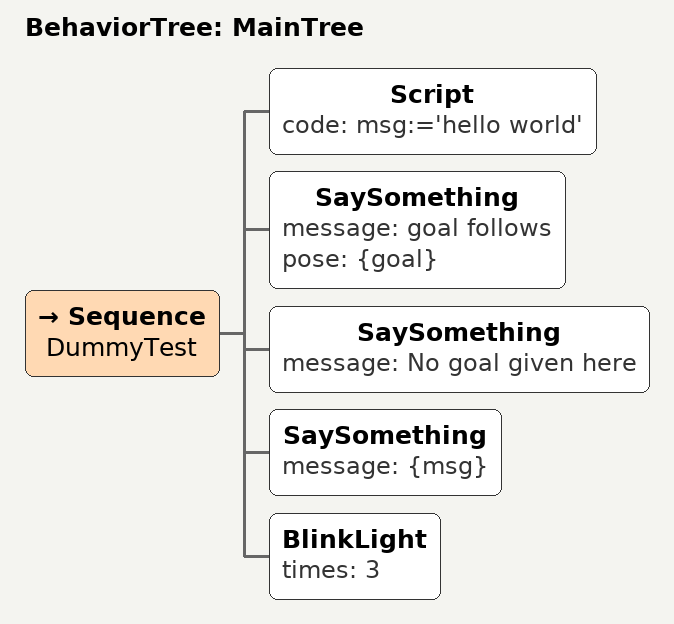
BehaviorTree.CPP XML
<root BTCPP_format="4" main_tree_to_execute="MainTree">
    <BehaviorTree ID="MainTree">
        <Sequence name="DummyTest">
            <Script code="msg:='hello world'" />
            <SaySomething message="goal follows" pose="{goal}" />
            <SaySomething message="No goal given here" />
            <SaySomething message="{msg}" />
            <BlinkLight times="3" />
        </Sequence>
    </BehaviorTree>
</root>
